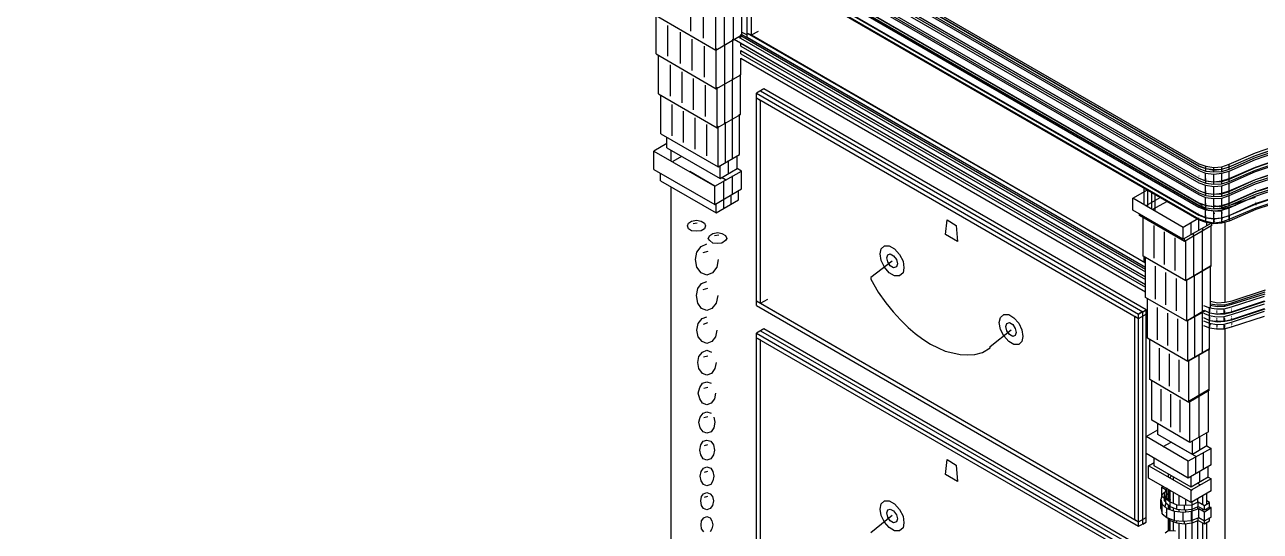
# Model space of a CAD drawing. Header units: inches. Extents: x 0.3 to 16.2, y 0.3 to 11.4.
# Drawn here: x 2.37 to 3.397, y 1.611 to 2.031 of the extents above; entities that cross this region are included whole.
import ezdxf

# ---------------------------------------------------------------- set-up
doc = ezdxf.new("R2010")
doc.units = ezdxf.units.IN
doc.header["$LTSCALE"] = 0.009843
doc.header["$MEASUREMENT"] = 0
doc.layers.add('GEOMETRY', color=7, linetype='Continuous')

msp = doc.modelspace()

# ---------------------------------------------------------------- linework, layer by layer
at = {"layer": 'GEOMETRY'}
for p, q in [((1.1866, 3.1567), (3.3457, 1.9102)), ((1.1866, 3.1567), (3.3457, 1.9102)), ((1.1898, 3.1606), (3.3457, 1.9157)), ((1.1898, 3.1606), (3.3457, 1.9157)), ((1.1898, 3.1587), (3.3457, 1.9142)), ((1.1898, 3.1587), (3.3457, 1.9138)), ((1.1898, 3.1587), (3.3457, 1.9138)), ((1.1898, 3.1567), (3.3457, 1.9118)), ((1.1866, 3.1504), (3.3457, 1.9039)), ((1.1866, 3.1465), (3.3457, 1.9)), ((1.1866, 3.1465), (3.3457, 1.9)), ((1.1898, 3.1484), (3.3457, 1.9039)), ((1.1898, 3.1484), (3.3457, 1.9039)), ((1.1898, 3.1484), (3.3457, 1.9039)), ((1.1898, 3.1465), (3.3457, 1.902)), ((1.1866, 3.1402), (3.3457, 1.8937)), ((1.1866, 3.1362), (3.3457, 1.8902)), ((1.1866, 3.1362), (3.3457, 1.8902)), ((1.1898, 3.1386), (3.3457, 1.8937)), ((1.1898, 3.1386), (3.3457, 1.8937)), ((1.1898, 3.1386), (3.3457, 1.8937)), ((1.1898, 3.1366), (3.3457, 1.8917)), ((1.1866, 3.1299), (3.3457, 1.8835)), ((1.1866, 3.1264), (3.3457, 1.8799)), ((1.1866, 3.1264), (3.3457, 1.8799)), ((1.1898, 3.1283), (3.3457, 1.8835)), ((1.1898, 3.1283), (3.3457, 1.8835)), ((1.1898, 3.1283), (3.3457, 1.8835)), ((1.1898, 3.1264), (3.3457, 1.8815)), ((1.1866, 3.1201), (3.3457, 1.8736)), ((1.1898, 3.1181), (3.3457, 1.8732)), ((1.1921, 3.1138), (3.3457, 1.8701)), ((1.1972, 3.1098), (3.3461, 1.8693)), ((1.224, 3.1059), (3.348, 1.8799)), ((1.224, 3.1059), (3.348, 1.8799)), ((1.2362, 3.1016), (3.3488, 1.8815)), ((1.2362, 3.1016), (3.3488, 1.8815)), ((2.9705, 2.0244), (2.9705, 2.0866)), ((2.974, 2.0228), (2.974, 2.085)), ((2.974, 2.0264), (2.974, 2.0843)), ((2.9661, 2.0228), (2.9661, 2.0567)), ((2.9236, 2.026), (2.9236, 2.052)), ((2.9343, 2.0201), (2.9343, 2.0461)), ((2.9445, 2.0102), (2.9445, 2.0441)), ((2.9516, 2.0146), (2.9516, 2.048)), ((2.9591, 2.0189), (2.9591, 2.0524)), ((2.8929, 2.0402), (2.9445, 2.0102)), ((2.8949, 2.0071), (2.8949, 2.039)), ((2.9047, 2.0051), (2.9047, 2.0307)), ((2.915, 1.9992), (2.915, 2.0252)), ((2.9445, 2.0102), (2.9661, 2.0228)), ((2.9654, 2.0201), (2.9654, 2.0232)), ((2.9654, 2.0224), (3.3016, 1.8283)), ((2.9661, 2.0252), (2.9705, 2.0228)), ((2.9661, 2.0232), (3.3016, 1.8299)), ((2.9661, 2.0232), (3.3016, 1.8299)), ((2.9705, 2.0244), (3.3016, 1.8335)), ((2.9705, 2.0244), (3.3016, 1.8335)), ((2.9705, 2.0244), (2.974, 2.0228)), ((2.9705, 2.0209), (2.9705, 2.0244)), ((2.974, 2.0228), (2.9799, 2.026)), ((2.974, 2.0228), (3.3016, 1.8335)), ((2.9248, 1.9933), (2.9248, 2.0193)), ((2.935, 1.9878), (2.935, 2.0134)), ((2.952, 1.9819), (2.952, 2.0154)), ((2.9587, 1.9858), (2.9587, 2.0193)), ((2.9598, 2.0193), (3.3016, 1.822)), ((2.963, 2.0213), (3.3016, 1.826)), ((2.963, 2.0213), (3.3016, 1.826)), ((2.9654, 2.0161), (3.3016, 1.822)), ((2.9654, 2.0134), (2.9654, 2.0161)), ((2.9654, 2.0134), (3.3016, 1.8197)), ((2.9654, 2.0134), (3.3016, 1.8197)), ((2.9705, 2.0209), (3.3016, 1.8299)), ((2.8949, 2.0071), (2.9449, 1.978)), ((2.8969, 1.974), (2.8969, 2.0059)), ((2.9445, 2.0118), (2.9449, 2.0114)), ((2.9445, 2.0118), (2.9449, 2.0114)), ((2.9449, 1.978), (2.9449, 2.0114)), ((2.9654, 2.0098), (3.3016, 1.8157)), ((2.9654, 2.0098), (3.3016, 1.8157)), ((2.9654, 2.0071), (2.9654, 2.0098)), ((2.9654, 2.0071), (3.3016, 1.8134)), ((2.9654, 2.0071), (3.3016, 1.8134)), ((2.9654, 2.0035), (3.3016, 1.8094)), ((2.9654, 1.9898), (2.9654, 2.0035)), ((2.9067, 1.972), (2.9067, 1.998)), ((2.9165, 1.9665), (2.9165, 1.9921)), ((2.926, 1.9606), (2.926, 1.9866)), ((2.9449, 1.978), (2.9654, 1.9898)), ((2.952, 1.9492), (2.952, 1.9827)), ((2.9583, 1.9531), (2.9583, 1.9866)), ((2.965, 1.9567), (2.965, 1.9902)), ((2.8969, 1.974), (2.9457, 1.9457)), ((2.8988, 1.9406), (2.8988, 1.9728)), ((2.9358, 1.9551), (2.9358, 1.9811)), ((2.9449, 1.9795), (2.9457, 1.9791)), ((2.9449, 1.9795), (2.9457, 1.9791)), ((2.9457, 1.9457), (2.9457, 1.9791)), ((2.9843, 1.978), (2.9783, 1.9744)), ((2.9783, 1.9744), (3.2957, 1.7909)), ((2.9783, 1.9744), (3.2957, 1.7909)), ((2.9783, 1.9705), (2.9783, 1.9744)), ((2.9843, 1.978), (2.9815, 1.9764)), ((2.9815, 1.9764), (3.2992, 1.7929)), ((2.9815, 1.9764), (3.2992, 1.7929)), ((3.302, 1.7945), (2.9843, 1.978)), ((3.302, 1.7945), (2.9843, 1.978)), ((2.9083, 1.939), (2.9083, 1.965)), ((2.9783, 1.9705), (3.2957, 1.7874)), ((2.9783, 1.9705), (2.9815, 1.9685)), ((2.9783, 1.9705), (2.9815, 1.9685)), ((2.9783, 1.802), (2.9783, 1.9705)), ((2.9815, 1.8), (2.9815, 1.9685)), ((2.9815, 1.8039), (2.9815, 1.9685)), ((2.9177, 1.9335), (2.9177, 1.9594)), ((2.9272, 1.928), (2.9272, 1.9539)), ((2.9457, 1.9457), (2.965, 1.9567)), ((2.9583, 1.9201), (2.9583, 1.9535)), ((2.9642, 1.9236), (2.9642, 1.9571)), ((2.8988, 1.9406), (2.9465, 1.9134)), ((2.937, 1.9224), (2.937, 1.9484)), ((2.9457, 1.9472), (2.9465, 1.9469)), ((2.9457, 1.9472), (2.9465, 1.9469)), ((2.9465, 1.9134), (2.9465, 1.9469)), ((2.9524, 1.9165), (2.9524, 1.9504)), ((2.9039, 1.9327), (2.8929, 1.9264)), ((2.9039, 1.9291), (2.9039, 1.9378)), ((3.3929, 1.9248), (3.4169, 1.9331)), ((3.3929, 1.9248), (3.4169, 1.9331)), ((3.3929, 1.9228), (3.4169, 1.9311)), ((3.3929, 1.9228), (3.4169, 1.9307)), ((3.3929, 1.9228), (3.4169, 1.9307)), ((2.8929, 1.9264), (2.9437, 1.8972)), ((2.8929, 1.9264), (2.9437, 1.8972)), ((2.8929, 1.911), (2.8929, 1.9264)), ((2.9039, 1.9291), (2.948, 1.9035)), ((2.9075, 1.9181), (2.9075, 1.9272)), ((2.9161, 1.922), (2.9087, 1.9177)), ((2.9465, 1.9134), (2.9642, 1.9236)), ((2.9622, 1.9118), (2.9622, 1.9224)), ((3.3709, 1.9154), (3.3929, 1.9248)), ((3.3709, 1.9154), (3.3929, 1.9248)), ((3.3709, 1.9134), (3.3929, 1.9228)), ((3.3709, 1.9134), (3.3929, 1.9228)), ((3.3709, 1.9134), (3.3929, 1.9228)), ((3.3709, 1.9114), (3.3929, 1.9209)), ((3.3929, 1.9209), (3.4169, 1.9291)), ((3.3929, 1.9193), (3.4169, 1.9276)), ((3.3929, 1.9193), (3.4169, 1.9276)), ((3.3929, 1.913), (3.4169, 1.9213)), ((3.3929, 1.9126), (3.4169, 1.9209)), ((3.3929, 1.9126), (3.4169, 1.9209)), ((3.3929, 1.9126), (3.4169, 1.9209)), ((2.8929, 1.911), (2.9437, 1.8819)), ((2.9437, 1.8972), (2.9228, 1.9094)), ((2.9437, 1.8972), (2.9657, 1.9098)), ((2.9437, 1.8972), (2.9657, 1.9098)), ((2.948, 1.9035), (2.948, 1.9142)), ((2.948, 1.9035), (2.9622, 1.9118)), ((2.9551, 1.9079), (2.9551, 1.9185)), ((2.9657, 1.9098), (2.9622, 1.9118)), ((2.9657, 1.8949), (2.9657, 1.9098)), ((3.3457, 1.9157), (3.3516, 1.9138)), ((3.3457, 1.9157), (3.3516, 1.9138)), ((3.3457, 1.9142), (3.3516, 1.9118)), ((3.3457, 1.9138), (3.3516, 1.9118)), ((3.3457, 1.9138), (3.3516, 1.9118)), ((3.3457, 1.9118), (3.3516, 1.9098)), ((3.3457, 1.9102), (3.3512, 1.9079)), ((3.3457, 1.9102), (3.3512, 1.9079)), ((3.3516, 1.9118), (3.3516, 1.9138)), ((3.3516, 1.9138), (3.3583, 1.9126)), ((3.3516, 1.9138), (3.3583, 1.9126)), ((3.3516, 1.9118), (3.3583, 1.911)), ((3.3516, 1.9098), (3.3516, 1.9118)), ((3.3516, 1.9118), (3.3583, 1.9106)), ((3.3516, 1.9118), (3.3583, 1.9106)), ((3.3516, 1.9098), (3.3583, 1.9091)), ((3.3583, 1.9126), (3.365, 1.9134)), ((3.3583, 1.9126), (3.365, 1.9134)), ((3.3583, 1.911), (3.3583, 1.9126)), ((3.3583, 1.911), (3.365, 1.9114)), ((3.3583, 1.9106), (3.365, 1.9114)), ((3.3583, 1.9106), (3.365, 1.9114)), ((3.3583, 1.9091), (3.3583, 1.9106)), ((3.3583, 1.9091), (3.365, 1.9094)), ((3.365, 1.9134), (3.3709, 1.9154)), ((3.365, 1.9134), (3.3709, 1.9154)), ((3.365, 1.9114), (3.365, 1.9134)), ((3.365, 1.9114), (3.3709, 1.9134)), ((3.365, 1.9114), (3.3709, 1.9134)), ((3.365, 1.9114), (3.3709, 1.9134)), ((3.365, 1.9094), (3.365, 1.9114)), ((3.365, 1.9094), (3.3709, 1.9114)), ((3.365, 1.9079), (3.3709, 1.9098)), ((3.365, 1.9079), (3.3709, 1.9098)), ((3.3709, 1.9098), (3.3929, 1.9193)), ((3.3709, 1.9098), (3.3929, 1.9193)), ((3.3709, 1.9134), (3.3709, 1.9154)), ((3.3709, 1.9114), (3.3709, 1.9134)), ((3.3709, 1.9035), (3.3929, 1.913)), ((3.3709, 1.9031), (3.3929, 1.9126)), ((3.3709, 1.9031), (3.3929, 1.9126)), ((3.3709, 1.9031), (3.3929, 1.9126)), ((3.3709, 1.9012), (3.3929, 1.9106)), ((3.3709, 1.9035), (3.3709, 1.9098)), ((3.3709, 1.8996), (3.3929, 1.9094)), ((3.3709, 1.8996), (3.3929, 1.9094)), ((3.3929, 1.9106), (3.4169, 1.9189)), ((3.3929, 1.9094), (3.4169, 1.9173)), ((3.3929, 1.9094), (3.4169, 1.9173)), ((3.3929, 1.9146), (3.3929, 1.9146)), ((3.3929, 1.9146), (3.3929, 1.9146)), ((3.3929, 1.9028), (3.4169, 1.911)), ((3.3929, 1.9028), (3.4169, 1.9106)), ((3.3929, 1.9028), (3.4169, 1.9106)), ((3.3929, 1.9028), (3.4169, 1.9106)), ((2.8984, 1.9016), (2.8984, 1.9079)), ((2.8984, 1.9016), (2.9449, 1.8752)), ((2.9524, 1.9024), (2.9492, 1.9043)), ((2.9512, 1.8862), (2.9512, 1.9016)), ((2.9583, 1.8906), (2.9583, 1.9059)), ((3.3457, 1.9059), (3.3457, 1.9055)), ((3.3457, 1.9059), (3.3457, 1.9055)), ((3.3457, 1.9039), (3.3512, 1.9016)), ((3.3457, 1.9039), (3.3516, 1.9016)), ((3.3457, 1.9039), (3.3516, 1.9016)), ((3.3457, 1.9039), (3.3516, 1.9016)), ((3.3457, 1.902), (3.3516, 1.8996)), ((3.3457, 1.9), (3.3512, 1.898)), ((3.3457, 1.9), (3.3512, 1.898)), ((3.3512, 1.9016), (3.3512, 1.9079)), ((3.3512, 1.9079), (3.3583, 1.9071)), ((3.3512, 1.9079), (3.3583, 1.9071)), ((3.3512, 1.9035), (3.3516, 1.9035)), ((3.3512, 1.9035), (3.3516, 1.9035)), ((3.3512, 1.9016), (3.3583, 1.9008)), ((3.3516, 1.9016), (3.3516, 1.9035)), ((3.3516, 1.9016), (3.3583, 1.9008)), ((3.3516, 1.8996), (3.3516, 1.9016)), ((3.3516, 1.9016), (3.3583, 1.9008)), ((3.3516, 1.9016), (3.3583, 1.9008)), ((3.3516, 1.8996), (3.3583, 1.8988)), ((3.3583, 1.9071), (3.365, 1.9079)), ((3.3583, 1.9071), (3.365, 1.9079)), ((3.3583, 1.9008), (3.3583, 1.9071)), ((3.3583, 1.9008), (3.3583, 1.9024)), ((3.3583, 1.9008), (3.365, 1.9016)), ((3.3583, 1.9008), (3.365, 1.9012)), ((3.3583, 1.9008), (3.365, 1.9012)), ((3.3583, 1.9008), (3.365, 1.9012)), ((3.3583, 1.8988), (3.3583, 1.9008)), ((3.3583, 1.8988), (3.365, 1.8992)), ((3.365, 1.9016), (3.365, 1.9079)), ((3.365, 1.9016), (3.3709, 1.9035)), ((3.365, 1.9012), (3.365, 1.9031)), ((3.365, 1.9012), (3.3709, 1.9031)), ((3.365, 1.9012), (3.3709, 1.9031)), ((3.365, 1.9012), (3.3709, 1.9031)), ((3.365, 1.8992), (3.365, 1.9012)), ((3.365, 1.8992), (3.3709, 1.9012)), ((3.365, 1.8976), (3.3709, 1.8996)), ((3.365, 1.8976), (3.3709, 1.8996)), ((3.3709, 1.9031), (3.3709, 1.9051)), ((3.3709, 1.9012), (3.3709, 1.9031)), ((3.3709, 1.8933), (3.3929, 1.9028)), ((3.3709, 1.8929), (3.3929, 1.9028)), ((3.3709, 1.8929), (3.3929, 1.9028)), ((3.3709, 1.8929), (3.3929, 1.9028)), ((3.3709, 1.8909), (3.3929, 1.9008)), ((3.3709, 1.8933), (3.3709, 1.8996)), ((3.3709, 1.8894), (3.3929, 1.8992)), ((3.3709, 1.8894), (3.3929, 1.8992)), ((3.3929, 1.9008), (3.4169, 1.9087)), ((3.3929, 1.8992), (3.4169, 1.9071)), ((3.3929, 1.8992), (3.4169, 1.9071)), ((3.3929, 1.9043), (3.3929, 1.9043)), ((3.3929, 1.9043), (3.3929, 1.9043)), ((3.3929, 1.8929), (3.4169, 1.9008)), ((3.3929, 1.8925), (3.4169, 1.9004)), ((3.3929, 1.8925), (3.4169, 1.9004)), ((3.3929, 1.8925), (3.4169, 1.9004)), ((2.9075, 1.3543), (2.9075, 1.8965)), ((2.9437, 1.8819), (2.9437, 1.8972)), ((2.9437, 1.8819), (2.9657, 1.8949)), ((2.9571, 1.8823), (2.9571, 1.8898)), ((2.9634, 1.8858), (2.9634, 1.8933)), ((3.2909, 1.8874), (3.3031, 1.8941)), ((3.3004, 1.8819), (3.3004, 1.8965)), ((3.3035, 1.8799), (3.3035, 1.8945)), ((3.3067, 1.878), (3.3067, 1.8921)), ((3.3094, 1.8764), (3.3094, 1.8906)), ((3.3094, 1.8764), (3.3094, 1.8906)), ((3.3457, 1.8957), (3.3457, 1.8957)), ((3.3457, 1.8957), (3.3457, 1.8957)), ((3.3457, 1.8937), (3.3512, 1.8913)), ((3.3457, 1.8937), (3.3516, 1.8913)), ((3.3457, 1.8937), (3.3516, 1.8913)), ((3.3457, 1.8937), (3.3516, 1.8913)), ((3.3457, 1.8917), (3.3516, 1.8894)), ((3.3457, 1.8902), (3.3512, 1.8878)), ((3.3457, 1.8902), (3.3512, 1.8878)), ((3.3512, 1.8913), (3.3512, 1.898)), ((3.3512, 1.898), (3.3583, 1.8969)), ((3.3512, 1.898), (3.3583, 1.8969)), ((3.3512, 1.8933), (3.3516, 1.8933)), ((3.3512, 1.8933), (3.3516, 1.8933)), ((3.3512, 1.8913), (3.3583, 1.8906)), ((3.3516, 1.8913), (3.3516, 1.8933)), ((3.3516, 1.8913), (3.3583, 1.8906)), ((3.3516, 1.8894), (3.3516, 1.8913)), ((3.3516, 1.8913), (3.3583, 1.8906)), ((3.3516, 1.8913), (3.3583, 1.8906)), ((3.3516, 1.8894), (3.3583, 1.8886)), ((3.3583, 1.8969), (3.365, 1.8976)), ((3.3583, 1.8969), (3.365, 1.8976)), ((3.3583, 1.8906), (3.3583, 1.8969)), ((3.3583, 1.8906), (3.3583, 1.8925)), ((3.3583, 1.8906), (3.365, 1.8913)), ((3.3583, 1.8906), (3.365, 1.8909)), ((3.3583, 1.8906), (3.365, 1.8909)), ((3.3583, 1.8906), (3.365, 1.8909)), ((3.3583, 1.8886), (3.3583, 1.8906)), ((3.3583, 1.8886), (3.365, 1.889)), ((3.365, 1.8913), (3.365, 1.8976)), ((3.365, 1.8913), (3.3709, 1.8933)), ((3.365, 1.8909), (3.365, 1.8929)), ((3.365, 1.8909), (3.3709, 1.8929)), ((3.365, 1.8909), (3.3709, 1.8929)), ((3.365, 1.8909), (3.3709, 1.8929)), ((3.365, 1.889), (3.365, 1.8909)), ((3.365, 1.889), (3.3709, 1.8909)), ((3.365, 1.8874), (3.3709, 1.8894)), ((3.365, 1.8874), (3.3709, 1.8894)), ((3.3709, 1.8929), (3.3709, 1.8949)), ((3.3709, 1.8831), (3.3929, 1.8929)), ((3.3709, 1.8909), (3.3709, 1.8929)), ((3.3709, 1.8827), (3.3929, 1.8925)), ((3.3709, 1.8827), (3.3929, 1.8925)), ((3.3709, 1.8827), (3.3929, 1.8925)), ((3.3709, 1.8811), (3.3929, 1.8906)), ((3.3709, 1.8831), (3.3709, 1.8894)), ((3.3709, 1.8791), (3.3929, 1.889)), ((3.3709, 1.8791), (3.3929, 1.889)), ((3.3929, 1.8906), (3.4169, 1.8984)), ((3.3929, 1.889), (3.4169, 1.8972)), ((3.3929, 1.889), (3.4169, 1.8972)), ((3.3929, 1.8941), (3.3929, 1.8945)), ((3.3929, 1.8941), (3.3929, 1.8945)), ((3.3929, 1.8827), (3.4169, 1.8906)), ((3.3929, 1.8823), (3.4169, 1.8902)), ((2.9449, 1.8752), (2.9634, 1.8858)), ((2.9449, 1.8752), (2.9449, 1.8827)), ((2.9512, 1.8787), (2.9512, 1.8862)), ((3.3327, 1.863), (3.2909, 1.8874)), ((3.3327, 1.863), (3.2909, 1.8874)), ((3.2909, 1.8772), (3.2909, 1.8874)), ((3.302, 1.8811), (3.3138, 1.8878)), ((3.3075, 1.878), (3.3193, 1.8846)), ((3.3457, 1.8854), (3.3457, 1.8854)), ((3.3457, 1.8854), (3.3457, 1.8854)), ((3.3457, 1.8835), (3.3512, 1.8815)), ((3.3457, 1.8835), (3.3516, 1.8811)), ((3.3457, 1.8835), (3.3516, 1.8811)), ((3.3457, 1.8835), (3.3516, 1.8811)), ((3.3457, 1.8815), (3.3516, 1.8791)), ((3.3457, 1.8799), (3.3512, 1.8776)), ((3.3457, 1.8799), (3.3512, 1.8776)), ((3.348, 1.8799), (3.3531, 1.8776)), ((3.348, 1.8799), (3.3531, 1.8776)), ((3.3512, 1.8815), (3.3512, 1.8878)), ((3.3512, 1.8878), (3.3583, 1.887)), ((3.3512, 1.8878), (3.3583, 1.887)), ((3.3512, 1.8831), (3.3516, 1.8831)), ((3.3512, 1.8831), (3.3516, 1.8831)), ((3.3512, 1.8815), (3.3583, 1.8803)), ((3.3516, 1.8811), (3.3516, 1.8831)), ((3.3516, 1.8811), (3.3583, 1.8803)), ((3.3516, 1.8791), (3.3516, 1.8811)), ((3.3516, 1.8811), (3.3583, 1.8803)), ((3.3516, 1.8811), (3.3583, 1.8803)), ((3.3516, 1.8791), (3.3583, 1.8783)), ((3.3583, 1.887), (3.365, 1.8874)), ((3.3583, 1.887), (3.365, 1.8874)), ((3.3583, 1.8803), (3.3583, 1.887)), ((3.3583, 1.8803), (3.3583, 1.8823)), ((3.3583, 1.8803), (3.365, 1.8811)), ((3.3583, 1.8811), (3.3614, 1.8803)), ((3.3583, 1.8811), (3.3614, 1.8803)), ((3.3583, 1.8803), (3.365, 1.8807)), ((3.3583, 1.8803), (3.365, 1.8807)), ((3.3583, 1.8803), (3.365, 1.8807)), ((3.3583, 1.8783), (3.3583, 1.8803)), ((3.3583, 1.8783), (3.365, 1.8791)), ((3.3583, 1.8787), (3.3602, 1.8787)), ((3.3583, 1.8787), (3.3602, 1.8787)), ((3.3583, 1.8787), (3.3591, 1.8783)), ((3.3602, 1.8787), (3.3669, 1.8787)), ((3.3602, 1.8787), (3.3669, 1.8787)), ((3.3614, 1.8803), (3.365, 1.8807)), ((3.3614, 1.8803), (3.365, 1.8807)), ((3.365, 1.8811), (3.365, 1.8874)), ((3.365, 1.8811), (3.3709, 1.8831)), ((3.365, 1.8807), (3.365, 1.8827)), ((3.365, 1.8807), (3.3709, 1.8827)), ((3.365, 1.8807), (3.3709, 1.8827)), ((3.365, 1.8807), (3.3709, 1.8827)), ((3.365, 1.8791), (3.3709, 1.8811)), ((3.365, 1.8791), (3.365, 1.8807)), ((3.365, 1.8772), (3.3709, 1.8791)), ((3.365, 1.8772), (3.3709, 1.8791)), ((3.3669, 1.8787), (3.3724, 1.8803)), ((3.3669, 1.8787), (3.3724, 1.8803)), ((3.3669, 1.878), (3.3669, 1.8787)), ((3.3677, 1.8791), (3.3677, 1.8807)), ((3.3709, 1.8827), (3.3709, 1.8846)), ((3.3709, 1.8728), (3.3929, 1.8827)), ((3.3709, 1.8811), (3.3709, 1.8827)), ((3.3709, 1.8728), (3.3929, 1.8823)), ((3.3709, 1.8815), (3.3736, 1.8819)), ((3.3709, 1.8815), (3.3736, 1.8819)), ((3.3709, 1.8697), (3.3933, 1.8791)), ((3.3709, 1.8728), (3.3709, 1.8791)), ((3.3724, 1.8803), (3.3764, 1.8815)), ((3.3724, 1.8803), (3.3764, 1.8815)), ((3.3736, 1.8819), (3.3929, 1.8882)), ((3.3736, 1.8819), (3.3929, 1.8882)), ((3.3929, 1.8843), (3.3929, 1.8843)), ((3.3929, 1.8843), (3.3929, 1.8843)), ((3.3929, 1.8835), (3.3933, 1.8835)), ((3.3929, 1.8835), (3.3933, 1.8835)), ((3.3933, 1.8791), (3.4169, 1.887)), ((3.3933, 1.878), (3.4173, 1.8858)), ((3.3933, 1.8815), (3.3933, 1.8819)), ((3.3933, 1.8815), (3.3933, 1.8819)), ((2.9244, 1.8681), (2.9283, 1.8689)), ((2.9283, 1.8689), (2.9323, 1.8681)), ((3.1354, 1.8571), (3.1366, 1.8693)), ((3.1366, 1.8693), (3.1441, 1.8646)), ((3.3327, 1.8531), (3.2909, 1.8772)), ((3.2965, 1.8728), (3.2965, 1.874)), ((3.3339, 1.8512), (3.2965, 1.8728)), ((3.2996, 1.839), (3.2996, 1.8709)), ((3.3449, 1.8701), (3.3327, 1.863)), ((3.3449, 1.8701), (3.3327, 1.863)), ((3.3457, 1.8752), (3.3457, 1.8752)), ((3.3457, 1.8752), (3.3457, 1.8752)), ((3.3457, 1.8748), (3.3457, 1.8748)), ((3.3457, 1.8748), (3.3457, 1.8748)), ((3.3457, 1.8736), (3.3512, 1.8713)), ((3.3457, 1.8732), (3.3516, 1.8709)), ((3.3457, 1.8732), (3.3461, 1.8732)), ((3.3457, 1.8732), (3.3461, 1.8732)), ((3.3457, 1.8606), (3.3457, 1.8709)), ((3.3457, 1.8701), (3.3516, 1.8681)), ((3.3461, 1.8693), (3.3516, 1.8673)), ((3.3512, 1.8713), (3.3512, 1.8776)), ((3.3512, 1.8776), (3.3583, 1.8768)), ((3.3512, 1.8776), (3.3583, 1.8768)), ((3.3512, 1.8728), (3.3516, 1.8728)), ((3.3512, 1.8728), (3.3516, 1.8728)), ((3.3512, 1.8713), (3.3583, 1.8705)), ((3.3516, 1.8709), (3.3516, 1.8728)), ((3.3516, 1.8724), (3.3516, 1.8724)), ((3.3516, 1.8681), (3.3516, 1.8724)), ((3.3516, 1.8724), (3.3516, 1.8724)), ((3.3516, 1.8709), (3.3583, 1.8701)), ((3.3516, 1.8709), (3.3516, 1.8709)), ((3.3516, 1.8673), (3.3516, 1.8709)), ((3.3516, 1.8709), (3.3516, 1.8709)), ((3.3531, 1.8772), (3.3531, 1.8776)), ((3.3531, 1.8776), (3.3594, 1.8768)), ((3.3531, 1.8776), (3.3594, 1.8768)), ((3.3583, 1.8768), (3.365, 1.8772)), ((3.3583, 1.8768), (3.365, 1.8772)), ((3.3583, 1.8705), (3.3583, 1.8768)), ((3.3583, 1.8748), (3.3591, 1.8748)), ((3.3583, 1.8748), (3.3591, 1.8748)), ((3.3583, 1.8701), (3.3583, 1.872)), ((3.3583, 1.8669), (3.3583, 1.8717)), ((3.3583, 1.8705), (3.365, 1.8709)), ((3.3583, 1.8701), (3.365, 1.8709)), ((3.3583, 1.8701), (3.3583, 1.8701)), ((3.3583, 1.8661), (3.3583, 1.8701)), ((3.3583, 1.8701), (3.3583, 1.8701)), ((3.3583, 1.8697), (3.3591, 1.8697)), ((3.3594, 1.8768), (3.365, 1.8768)), ((3.3594, 1.8768), (3.365, 1.8768)), ((3.365, 1.8709), (3.365, 1.8772)), ((3.365, 1.8752), (3.3654, 1.8752)), ((3.365, 1.8752), (3.3654, 1.8752)), ((3.365, 1.8709), (3.3709, 1.8728)), ((3.365, 1.8709), (3.3709, 1.8728)), ((3.365, 1.8709), (3.365, 1.8724)), ((3.365, 1.8677), (3.365, 1.872)), ((3.365, 1.8705), (3.365, 1.8705)), ((3.365, 1.8669), (3.365, 1.8705)), ((3.365, 1.8705), (3.365, 1.8705)), ((3.365, 1.8701), (3.3654, 1.8701)), ((3.365, 1.8677), (3.3709, 1.8697)), ((3.365, 1.8669), (3.3713, 1.8685)), ((3.3709, 1.8768), (3.3713, 1.8768)), ((3.3709, 1.8768), (3.3713, 1.8768)), ((3.3709, 1.8728), (3.3709, 1.8744)), ((3.3709, 1.8697), (3.3709, 1.874)), ((3.3713, 1.8685), (3.3933, 1.878)), ((3.3713, 1.8685), (3.3713, 1.8724)), ((3.3713, 1.8717), (3.3713, 1.8717)), ((2.9209, 1.8642), (2.9217, 1.8665)), ((2.9217, 1.8618), (2.9209, 1.8642)), ((2.9217, 1.8665), (2.9244, 1.8681)), ((2.9244, 1.8602), (2.9217, 1.8618)), ((2.9283, 1.8598), (2.9244, 1.8602)), ((2.9256, 1.8661), (2.9291, 1.8669)), ((2.9323, 1.8602), (2.9283, 1.8598)), ((2.9323, 1.8681), (2.935, 1.8665)), ((2.935, 1.8618), (2.9323, 1.8602)), ((2.935, 1.8665), (2.9358, 1.8642)), ((2.9358, 1.8642), (2.935, 1.8618)), ((2.9421, 1.8579), (2.9461, 1.8587)), ((2.9461, 1.8587), (2.9496, 1.8579)), ((3.1441, 1.8646), (3.1453, 1.8512)), ((3.3087, 1.8374), (3.3087, 1.8646)), ((3.3173, 1.8323), (3.3173, 1.8594)), ((3.3563, 1.8665), (3.3327, 1.8531)), ((3.3327, 1.8531), (3.3327, 1.863)), ((3.3567, 1.8646), (3.3339, 1.8512)), ((3.3394, 1.8567), (3.3394, 1.8669)), ((3.3413, 1.8555), (3.3413, 1.8583)), ((3.3488, 1.8264), (3.3488, 1.8598)), ((3.3492, 1.8598), (3.3492, 1.8626)), ((3.3516, 1.8681), (3.3583, 1.8669)), ((3.3516, 1.8673), (3.3583, 1.8661)), ((3.3524, 1.8646), (3.3524, 1.8669)), ((3.3559, 1.8307), (3.3559, 1.8638)), ((3.3567, 1.8646), (3.3567, 1.8665)), ((3.3591, 1.8681), (3.3583, 1.8677)), ((3.3583, 1.8669), (3.365, 1.8677)), ((3.3583, 1.8661), (3.365, 1.8669)), ((3.3677, 1.8008), (3.3677, 1.8677)), ((2.9323, 1.8472), (2.937, 1.8492)), ((2.9382, 1.8539), (2.9394, 1.8563)), ((2.9394, 1.852), (2.9382, 1.8539)), ((2.9394, 1.8563), (2.9421, 1.8579)), ((2.9421, 1.85), (2.9394, 1.852)), ((2.9461, 1.8496), (2.9421, 1.85)), ((2.9433, 1.8563), (2.9469, 1.8567)), ((2.9496, 1.85), (2.9461, 1.8496)), ((2.9496, 1.8579), (2.9524, 1.8563)), ((2.9524, 1.852), (2.9496, 1.85)), ((2.9524, 1.8563), (2.9535, 1.8539)), ((2.9535, 1.8539), (2.9524, 1.852)), ((3.1453, 1.8512), (3.1354, 1.8571)), ((3.326, 1.8272), (3.326, 1.8543)), ((3.3339, 1.8512), (3.3339, 1.8535)), ((3.335, 1.8185), (3.335, 1.8516)), ((3.3417, 1.8224), (3.3417, 1.8559)), ((2.9276, 1.8362), (2.9287, 1.8425)), ((2.9287, 1.8425), (2.9323, 1.8472)), ((2.9339, 1.8421), (2.9382, 1.8433)), ((3.0811, 1.8409), (3.0819, 1.8453)), ((3.0819, 1.8354), (3.0811, 1.8409)), ((3.0819, 1.8453), (3.0846, 1.8476)), ((3.0846, 1.8476), (3.0886, 1.8476)), ((3.0866, 1.8378), (3.0874, 1.8402)), ((3.0874, 1.8343), (3.0866, 1.8378)), ((3.0874, 1.8402), (3.0894, 1.8409)), ((3.0886, 1.8476), (3.0929, 1.8453)), ((3.0894, 1.8409), (3.0921, 1.8394)), ((3.0921, 1.8394), (3.0945, 1.8362)), ((3.0929, 1.8453), (3.0972, 1.8406)), ((3.0972, 1.8406), (3.1, 1.835)), ((3.335, 1.8185), (3.2996, 1.839)), ((3.3004, 1.8343), (3.3004, 1.8386)), ((3.3016, 1.8047), (3.3016, 1.8378)), ((2.9287, 1.8299), (2.9276, 1.8362)), ((2.9323, 1.8252), (2.9287, 1.8299)), ((2.9453, 1.8299), (2.9417, 1.8252)), ((2.9465, 1.8362), (2.9453, 1.8299)), ((3.0909, 1.835), (3.0732, 1.8213)), ((3.0846, 1.8299), (3.0819, 1.8354)), ((3.0886, 1.8252), (3.0846, 1.8299)), ((3.0894, 1.8311), (3.0874, 1.8343)), ((3.0921, 1.8295), (3.0894, 1.8311)), ((3.0945, 1.8303), (3.0921, 1.8295)), ((3.0945, 1.8362), (3.0953, 1.8327)), ((3.0953, 1.8327), (3.0945, 1.8303)), ((3.1, 1.835), (3.1008, 1.8295)), ((3.1008, 1.8295), (3.1, 1.8252)), ((3.3004, 1.8343), (3.3016, 1.8335)), ((3.3098, 1.8035), (3.3098, 1.8307)), ((3.3559, 1.8307), (3.335, 1.8185)), ((3.3555, 1.8307), (3.3358, 1.8193)), ((3.3555, 1.8307), (3.3358, 1.8193)), ((3.3555, 1.7961), (3.3555, 1.8307)), ((2.937, 1.8232), (2.9323, 1.8252)), ((2.9327, 1.8165), (2.937, 1.8181)), ((2.9417, 1.8252), (2.937, 1.8232)), ((3.0732, 1.8213), (3.0732, 1.8201)), ((3.0732, 1.8201), (3.0795, 1.8091)), ((3.0929, 1.8228), (3.0886, 1.8252)), ((3.0972, 1.8228), (3.0929, 1.8228)), ((3.1, 1.8252), (3.0972, 1.8228)), ((3.3185, 1.7988), (3.3185, 1.8256)), ((3.3272, 1.7937), (3.3272, 1.8205)), ((3.3358, 1.8193), (3.335, 1.8201)), ((3.3358, 1.8193), (3.335, 1.8201)), ((3.3358, 1.785), (3.3358, 1.8193)), ((3.3421, 1.7886), (3.3421, 1.8232)), ((3.3488, 1.7925), (3.3488, 1.8272)), ((2.9283, 1.8063), (2.9295, 1.8122)), ((2.9295, 1.8122), (2.9327, 1.8165)), ((2.9339, 1.8114), (2.9378, 1.8126)), ((3.0795, 1.8091), (3.0858, 1.8004)), ((3.3732, 1.8004), (3.4008, 1.8094)), ((3.3732, 1.8004), (3.4008, 1.8094)), ((3.3732, 1.7992), (3.4008, 1.8079)), ((3.3736, 1.802), (3.4012, 1.811)), ((2.9295, 1.8), (2.9283, 1.8063)), ((2.9327, 1.7957), (2.9295, 1.8)), ((2.9449, 1.8), (2.9413, 1.7957)), ((2.9461, 1.8063), (2.9449, 1.8)), ((2.9783, 1.802), (3.2957, 1.6185)), ((2.9783, 1.802), (3.2957, 1.6185)), ((2.9783, 1.802), (2.9815, 1.8)), ((2.9783, 1.798), (2.9783, 1.802)), ((2.9783, 1.798), (3.2957, 1.615)), ((2.9815, 1.8), (2.9878, 1.8035)), ((2.9815, 1.8), (3.2957, 1.6185)), ((3.0858, 1.8004), (3.0917, 1.7929)), ((3.3358, 1.785), (3.3016, 1.8047)), ((3.3031, 1.7709), (3.3031, 1.8035)), ((3.3496, 1.798), (3.3547, 1.7961)), ((3.3496, 1.798), (3.3547, 1.7961)), ((3.3551, 1.7996), (3.361, 1.7988)), ((3.3551, 1.7996), (3.361, 1.7988)), ((3.3551, 1.7984), (3.361, 1.7972)), ((3.3555, 1.8016), (3.3614, 1.8004)), ((3.361, 1.7988), (3.3673, 1.7988)), ((3.361, 1.7988), (3.3673, 1.7988)), ((3.361, 1.7972), (3.3673, 1.7976)), ((3.3614, 1.8004), (3.3677, 1.8008)), ((3.3669, 1.7953), (3.3728, 1.7969)), ((3.3669, 1.7953), (3.3728, 1.7969)), ((3.3673, 1.7988), (3.3732, 1.8004)), ((3.3673, 1.7988), (3.3732, 1.8004)), ((3.3673, 1.7976), (3.3732, 1.7992)), ((3.3673, 1.7976), (3.3673, 1.7988)), ((3.3677, 1.8008), (3.3736, 1.802)), ((3.3728, 1.7969), (3.4004, 1.8059)), ((3.3728, 1.7969), (3.4004, 1.8059)), ((3.3728, 1.7929), (3.4004, 1.802)), ((3.3728, 1.7906), (3.4004, 1.7996)), ((3.3728, 1.7906), (3.4004, 1.7996)), ((3.3732, 1.7925), (3.4008, 1.8016)), ((2.9299, 1.7831), (2.9331, 1.7874)), ((2.937, 1.7941), (2.9327, 1.7957)), ((2.9331, 1.7874), (2.937, 1.7886)), ((2.9413, 1.7957), (2.937, 1.7941)), ((3.0917, 1.7929), (3.098, 1.7862)), ((3.1799, 1.7839), (3.1811, 1.7882)), ((3.1811, 1.7882), (3.1839, 1.7906)), ((3.1839, 1.7906), (3.1878, 1.7906)), ((3.1878, 1.7906), (3.1921, 1.7878)), ((3.1921, 1.7878), (3.1961, 1.7835)), ((3.2925, 1.7894), (3.2957, 1.7874)), ((3.2925, 1.7894), (3.2957, 1.7874)), ((3.2925, 1.6205), (3.2925, 1.7894)), ((3.2957, 1.7909), (3.302, 1.7945)), ((3.2957, 1.7909), (3.302, 1.7945)), ((3.2984, 1.7925), (3.2957, 1.7909)), ((3.2957, 1.7874), (3.2957, 1.7909)), ((3.2957, 1.7874), (3.302, 1.7909)), ((3.2957, 1.7874), (3.302, 1.7909)), ((3.2957, 1.7874), (3.302, 1.7909)), ((3.2957, 1.6185), (3.2957, 1.7874)), ((3.2992, 1.7929), (3.302, 1.7945)), ((3.2992, 1.7929), (3.302, 1.7945)), ((3.2992, 1.6165), (3.2992, 1.7929)), ((3.302, 1.6181), (3.302, 1.7945)), ((3.302, 1.7909), (3.302, 1.7945)), ((3.302, 1.622), (3.302, 1.7909)), ((3.3114, 1.7697), (3.3114, 1.7965)), ((3.3201, 1.765), (3.3201, 1.7917)), ((3.3283, 1.7602), (3.3283, 1.787)), ((3.3512, 1.7937), (3.3358, 1.785)), ((3.3366, 1.7858), (3.3358, 1.7866)), ((3.3366, 1.7858), (3.3358, 1.7866)), ((3.3504, 1.7941), (3.3366, 1.7858)), ((3.3504, 1.7941), (3.3366, 1.7858)), ((3.3425, 1.7551), (3.3425, 1.7894)), ((3.3488, 1.7583), (3.3488, 1.7929)), ((3.3496, 1.7917), (3.3547, 1.7898)), ((3.3496, 1.7917), (3.3547, 1.7898)), ((3.3496, 1.7882), (3.3547, 1.7858)), ((3.35, 1.7941), (3.3504, 1.7941)), ((3.3512, 1.7937), (3.3547, 1.7921)), ((3.3547, 1.7965), (3.3543, 1.7961)), ((3.3547, 1.7965), (3.3543, 1.7961)), ((3.3547, 1.7618), (3.3547, 1.7965)), ((3.3547, 1.7961), (3.3606, 1.7953)), ((3.3547, 1.7961), (3.3606, 1.7953)), ((3.3555, 1.7961), (3.3547, 1.7961)), ((3.3547, 1.7949), (3.3551, 1.7945)), ((3.3547, 1.7949), (3.3551, 1.7945)), ((3.3547, 1.7933), (3.3551, 1.7933)), ((3.3547, 1.7933), (3.3551, 1.7933)), ((3.3547, 1.7933), (3.3551, 1.7933)), ((3.3547, 1.7921), (3.3606, 1.7913)), ((3.3547, 1.7921), (3.3551, 1.7921)), ((3.3547, 1.7898), (3.3606, 1.7886)), ((3.3547, 1.7898), (3.3606, 1.7886)), ((3.3547, 1.7882), (3.3551, 1.7882)), ((3.3547, 1.7882), (3.3551, 1.7882)), ((3.3547, 1.787), (3.3551, 1.787)), ((3.3547, 1.787), (3.3551, 1.787)), ((3.3547, 1.787), (3.3551, 1.787)), ((3.3551, 1.7921), (3.361, 1.7909)), ((3.3606, 1.7953), (3.3669, 1.7953)), ((3.3606, 1.7953), (3.3669, 1.7953)), ((3.3606, 1.7937), (3.361, 1.7937)), ((3.3606, 1.7937), (3.361, 1.7937)), ((3.3606, 1.7925), (3.361, 1.7925)), ((3.3606, 1.7925), (3.361, 1.7925)), ((3.3606, 1.7925), (3.361, 1.7925)), ((3.3606, 1.7913), (3.3669, 1.7917)), ((3.3606, 1.7886), (3.3669, 1.789)), ((3.3606, 1.7886), (3.3669, 1.789)), ((3.3606, 1.7874), (3.361, 1.7874)), ((3.3606, 1.7874), (3.361, 1.7874)), ((3.361, 1.7909), (3.3673, 1.7913)), ((3.3669, 1.7917), (3.3669, 1.7953)), ((3.3669, 1.7937), (3.3673, 1.7937)), ((3.3669, 1.7937), (3.3673, 1.7937)), ((3.3669, 1.7917), (3.3728, 1.7929)), ((3.3669, 1.7925), (3.3673, 1.7925)), ((3.3669, 1.7925), (3.3673, 1.7925)), ((3.3669, 1.7925), (3.3673, 1.7925)), ((3.3669, 1.789), (3.3728, 1.7906)), ((3.3669, 1.789), (3.3728, 1.7906)), ((3.3669, 1.785), (3.3669, 1.789)), ((3.3669, 1.7874), (3.3673, 1.7874)), ((3.3669, 1.7874), (3.3673, 1.7874)), ((3.3669, 1.785), (3.3728, 1.7866)), ((3.3673, 1.7925), (3.3673, 1.7937)), ((3.3673, 1.7913), (3.3732, 1.7925)), ((3.3673, 1.7913), (3.3673, 1.7925)), ((3.3673, 1.7862), (3.3673, 1.7874)), ((3.3728, 1.7866), (3.4004, 1.7957)), ((3.3728, 1.7953), (3.3732, 1.7953)), ((3.3728, 1.7953), (3.3732, 1.7953)), ((3.3728, 1.7941), (3.3732, 1.7941)), ((3.3728, 1.7941), (3.3732, 1.7941)), ((3.3728, 1.7941), (3.3732, 1.7941)), ((3.3728, 1.7843), (3.4004, 1.7933)), ((3.3728, 1.7843), (3.4004, 1.7933)), ((3.3728, 1.7803), (3.4004, 1.7894)), ((3.3728, 1.789), (3.3732, 1.789)), ((3.3728, 1.789), (3.3732, 1.789)), ((3.3728, 1.7874), (3.3732, 1.7878)), ((3.3728, 1.7874), (3.3732, 1.7878)), ((3.3728, 1.7874), (3.3732, 1.7878)), ((3.3732, 1.7862), (3.4008, 1.7953)), ((2.9287, 1.7776), (2.9299, 1.7831)), ((2.9299, 1.772), (2.9287, 1.7776)), ((2.9343, 1.7827), (2.9378, 1.7839)), ((2.9453, 1.7776), (2.9441, 1.772)), ((2.9843, 1.7787), (2.9783, 1.7752)), ((2.9843, 1.7787), (2.9815, 1.7772)), ((2.9815, 1.7772), (3.2992, 1.5937)), ((2.9815, 1.7772), (3.2992, 1.5937)), ((3.302, 1.5953), (2.9843, 1.7787)), ((3.302, 1.5953), (2.9843, 1.7787)), ((3.098, 1.7862), (3.1043, 1.7799)), ((3.1043, 1.7799), (3.1102, 1.7748)), ((3.1724, 1.7642), (3.1898, 1.778)), ((3.1811, 1.7783), (3.1799, 1.7839)), ((3.1839, 1.7728), (3.1811, 1.7783)), ((3.1854, 1.7807), (3.1862, 1.7831)), ((3.1862, 1.7772), (3.1854, 1.7807)), ((3.1862, 1.7831), (3.1886, 1.7839)), ((3.1886, 1.774), (3.1862, 1.7772)), ((3.1886, 1.7839), (3.1913, 1.7823)), ((3.1913, 1.7823), (3.1933, 1.7791)), ((3.1933, 1.7791), (3.1941, 1.7756)), ((3.1961, 1.7835), (3.1988, 1.778)), ((3.1988, 1.778), (3.1996, 1.7724)), ((3.3366, 1.7516), (3.3366, 1.7858)), ((3.3496, 1.7854), (3.3547, 1.7835)), ((3.3496, 1.7854), (3.3547, 1.7835)), ((3.3496, 1.7815), (3.3547, 1.7795)), ((3.3547, 1.7858), (3.3606, 1.785)), ((3.3547, 1.7858), (3.3551, 1.7858)), ((3.3547, 1.7835), (3.3606, 1.7823)), ((3.3547, 1.7835), (3.3606, 1.7823)), ((3.3547, 1.7827), (3.3555, 1.7823)), ((3.3547, 1.7827), (3.3555, 1.7823)), ((3.3547, 1.7819), (3.3551, 1.7819)), ((3.3547, 1.7819), (3.3551, 1.7819)), ((3.3547, 1.7807), (3.3551, 1.7807)), ((3.3547, 1.7795), (3.3606, 1.7787)), ((3.3551, 1.7858), (3.361, 1.7846)), ((3.3606, 1.7862), (3.361, 1.7858)), ((3.3606, 1.7862), (3.361, 1.7858)), ((3.3606, 1.7862), (3.361, 1.7858)), ((3.3606, 1.785), (3.3669, 1.785)), ((3.3606, 1.7823), (3.3669, 1.7827)), ((3.3606, 1.7823), (3.3669, 1.7827)), ((3.3606, 1.7815), (3.3614, 1.7815)), ((3.3606, 1.7815), (3.3614, 1.7815)), ((3.3606, 1.7811), (3.361, 1.7807)), ((3.3606, 1.7811), (3.361, 1.7807)), ((3.3606, 1.7795), (3.361, 1.7795)), ((3.3606, 1.7787), (3.3669, 1.7787)), ((3.361, 1.7846), (3.3673, 1.785)), ((3.3669, 1.7862), (3.3673, 1.7862)), ((3.3669, 1.7862), (3.3673, 1.7862)), ((3.3669, 1.7862), (3.3673, 1.7862)), ((3.3669, 1.7827), (3.3728, 1.7843)), ((3.3669, 1.7827), (3.3728, 1.7843)), ((3.3669, 1.7787), (3.3669, 1.7827)), ((3.3669, 1.7815), (3.3677, 1.7815)), ((3.3669, 1.7815), (3.3677, 1.7815)), ((3.3669, 1.7811), (3.3673, 1.7811)), ((3.3669, 1.7811), (3.3673, 1.7811)), ((3.3669, 1.7787), (3.3728, 1.7803)), ((3.3669, 1.7799), (3.3673, 1.7799)), ((3.3673, 1.785), (3.3732, 1.7862)), ((3.3673, 1.785), (3.3673, 1.7862)), ((3.3673, 1.7799), (3.3673, 1.7811)), ((3.3677, 1.0957), (3.3677, 1.7791)), ((3.3728, 1.7827), (3.3736, 1.7831)), ((3.3728, 1.7827), (3.3736, 1.7831)), ((3.3728, 1.7823), (3.3732, 1.7827)), ((3.3728, 1.7823), (3.3732, 1.7827)), ((3.3728, 1.7811), (3.3732, 1.7811)), ((2.9331, 1.7681), (2.9299, 1.772)), ((2.937, 1.7665), (2.9331, 1.7681)), ((2.9413, 1.7681), (2.937, 1.7665)), ((2.9441, 1.772), (2.9413, 1.7681)), ((2.9783, 1.7752), (3.2957, 1.5917)), ((2.9783, 1.7752), (3.2957, 1.5917)), ((2.9783, 1.7713), (2.9783, 1.7752)), ((2.9783, 1.7713), (3.2957, 1.5882)), ((2.9783, 1.7713), (2.9815, 1.7697)), ((2.9783, 1.7713), (2.9815, 1.7697)), ((2.9783, 1.5776), (2.9783, 1.7713)), ((2.9815, 1.5756), (2.9815, 1.7697)), ((2.9815, 1.5795), (2.9815, 1.7697)), ((3.1102, 1.7748), (3.1165, 1.7701)), ((3.1165, 1.7701), (3.1228, 1.7661)), ((3.1228, 1.7661), (3.1291, 1.763)), ((3.1878, 1.7681), (3.1839, 1.7728)), ((3.1921, 1.7657), (3.1878, 1.7681)), ((3.1913, 1.7724), (3.1886, 1.774)), ((3.1933, 1.7732), (3.1913, 1.7724)), ((3.1961, 1.7657), (3.1921, 1.7657)), ((3.1941, 1.7756), (3.1933, 1.7732)), ((3.1988, 1.7681), (3.1961, 1.7657)), ((3.1996, 1.7724), (3.1988, 1.7681)), ((3.3366, 1.7516), (3.3031, 1.7709)), ((3.3051, 1.7366), (3.3051, 1.7697)), ((2.9295, 1.7508), (2.9303, 1.7559)), ((2.9303, 1.7559), (2.9335, 1.7594)), ((2.9335, 1.7594), (2.937, 1.761)), ((2.9343, 1.7555), (2.9378, 1.7563)), ((2.937, 1.761), (2.9409, 1.7594)), ((3.1291, 1.763), (3.135, 1.7602)), ((3.135, 1.7602), (3.1413, 1.7587)), ((3.1413, 1.7587), (3.1476, 1.7575)), ((3.1476, 1.7575), (3.1535, 1.7571)), ((3.1535, 1.7571), (3.1598, 1.7575)), ((3.1598, 1.7575), (3.1661, 1.7591)), ((3.1661, 1.7591), (3.1724, 1.763)), ((3.1724, 1.763), (3.1724, 1.7642)), ((3.313, 1.7358), (3.313, 1.7626)), ((3.3213, 1.7311), (3.3213, 1.7579)), ((3.3547, 1.7618), (3.3366, 1.7516)), ((3.3543, 1.7622), (3.3374, 1.7524)), ((3.3543, 1.7622), (3.3374, 1.7524)), ((3.3461, 1.7228), (3.3461, 1.7575)), ((3.3543, 1.7276), (3.3543, 1.7622)), ((2.9303, 1.7457), (2.9295, 1.7508)), ((2.9335, 1.7417), (2.9303, 1.7457)), ((2.9437, 1.7457), (2.9409, 1.7417)), ((2.9449, 1.7508), (2.9437, 1.7457)), ((3.3295, 1.7264), (3.3295, 1.7531)), ((3.3374, 1.7524), (3.3366, 1.7528)), ((3.3374, 1.7524), (3.3366, 1.7528)), ((3.3374, 1.7177), (3.3374, 1.7524)), ((2.937, 1.7402), (2.9335, 1.7417)), ((2.9409, 1.7417), (2.937, 1.7402)), ((3.3374, 1.7177), (3.3051, 1.7366)), ((3.3067, 1.7028), (3.3067, 1.7358)), ((2.9299, 1.7252), (2.9311, 1.7299)), ((2.9311, 1.7205), (2.9299, 1.7252)), ((2.9311, 1.7299), (2.9335, 1.7335)), ((2.9335, 1.7335), (2.937, 1.7346)), ((2.9346, 1.7295), (2.9378, 1.7303)), ((2.937, 1.7346), (2.9406, 1.7335)), ((2.9441, 1.7252), (2.9433, 1.7205)), ((3.3146, 1.702), (3.3146, 1.7287)), ((3.3543, 1.7276), (3.3374, 1.7177)), ((3.3539, 1.728), (3.3382, 1.7189)), ((3.3539, 1.728), (3.3382, 1.7189)), ((3.3539, 1.6933), (3.3539, 1.728)), ((2.9335, 1.7169), (2.9311, 1.7205)), ((2.937, 1.7157), (2.9335, 1.7169)), ((2.9406, 1.7169), (2.937, 1.7157)), ((2.9433, 1.7205), (2.9406, 1.7169)), ((3.3224, 1.6972), (3.3224, 1.7244)), ((3.3303, 1.6929), (3.3303, 1.7197)), ((3.3382, 1.7189), (3.3374, 1.7193)), ((3.3382, 1.7189), (3.3374, 1.7193)), ((3.3382, 1.6843), (3.3382, 1.7189)), ((3.3461, 1.689), (3.3461, 1.7232)), ((2.9303, 1.7012), (2.9315, 1.7055)), ((2.9315, 1.7055), (2.9339, 1.7087)), ((2.9339, 1.7087), (2.937, 1.7098)), ((2.9346, 1.7051), (2.9378, 1.7059)), ((2.937, 1.7098), (2.9406, 1.7087)), ((2.9429, 1.7055), (2.9437, 1.7012)), ((2.9315, 1.6965), (2.9303, 1.7012)), ((2.9339, 1.6933), (2.9315, 1.6965)), ((2.9429, 1.6965), (2.9406, 1.6933)), ((2.9437, 1.7012), (2.9429, 1.6965)), ((3.302, 1.6894), (3.3118, 1.6949)), ((3.3382, 1.6843), (3.3067, 1.7028)), ((3.3118, 1.6909), (3.3118, 1.6996)), ((2.9319, 1.6823), (2.9339, 1.6854)), ((2.937, 1.6921), (2.9339, 1.6933)), ((2.9339, 1.6854), (2.937, 1.6862)), ((2.9406, 1.6933), (2.937, 1.6921)), ((2.937, 1.6862), (2.9402, 1.6854)), ((2.9402, 1.6854), (2.9425, 1.6823)), ((3.337, 1.6689), (3.302, 1.6894)), ((3.337, 1.6689), (3.302, 1.6894)), ((3.302, 1.6752), (3.302, 1.6894)), ((3.3406, 1.6744), (3.3118, 1.6909)), ((3.3161, 1.6811), (3.3228, 1.6846)), ((3.3228, 1.6846), (3.3437, 1.6728)), ((3.3539, 1.6933), (3.3382, 1.6843)), ((3.3406, 1.6744), (3.3406, 1.6854)), ((3.3465, 1.678), (3.3465, 1.689)), ((3.3524, 1.6815), (3.3524, 1.6925)), ((2.9311, 1.678), (2.9319, 1.6823)), ((2.9319, 1.674), (2.9311, 1.678)), ((2.9339, 1.6709), (2.9319, 1.674)), ((2.935, 1.6819), (2.9378, 1.6827)), ((2.9425, 1.674), (2.9402, 1.6709)), ((2.9425, 1.6823), (2.9433, 1.678)), ((2.9433, 1.678), (2.9425, 1.674)), ((3.337, 1.6547), (3.302, 1.6752)), ((3.3559, 1.6795), (3.337, 1.6689)), ((3.3559, 1.6795), (3.337, 1.6689)), ((3.3524, 1.6815), (3.3406, 1.6744)), ((3.3496, 1.6622), (3.3496, 1.676)), ((3.3524, 1.6815), (3.3559, 1.6795)), ((3.3559, 1.6657), (3.3559, 1.6795)), ((2.937, 1.6697), (2.9339, 1.6709)), ((2.9343, 1.663), (2.937, 1.6642)), ((2.9402, 1.6709), (2.937, 1.6697)), ((2.937, 1.6642), (2.9402, 1.663)), ((3.1354, 1.6579), (3.1366, 1.6701)), ((3.1366, 1.6701), (3.1441, 1.6654)), ((3.1441, 1.6654), (3.1453, 1.652)), ((3.3039, 1.665), (3.3087, 1.6677)), ((3.3394, 1.6449), (3.3039, 1.665)), ((3.3394, 1.6449), (3.3039, 1.665)), ((3.3039, 1.6547), (3.3039, 1.665)), ((3.3087, 1.665), (3.3087, 1.6713)), ((3.3394, 1.6472), (3.3087, 1.665)), ((3.337, 1.6547), (3.337, 1.6689)), ((3.3559, 1.6657), (3.337, 1.6547)), ((3.3433, 1.6587), (3.3433, 1.6724)), ((3.3535, 1.6555), (3.3535, 1.6646)), ((2.9315, 1.6563), (2.9323, 1.6602)), ((2.9323, 1.6524), (2.9315, 1.6563)), ((2.9323, 1.6602), (2.9343, 1.663)), ((2.935, 1.6598), (2.9378, 1.6606)), ((2.9402, 1.663), (2.9421, 1.6602)), ((2.9421, 1.6602), (2.9429, 1.6563)), ((2.9429, 1.6563), (2.9421, 1.6524)), ((3.1453, 1.652), (3.1354, 1.6579)), ((3.3394, 1.6346), (3.3039, 1.6547)), ((3.3205, 1.6555), (3.3205, 1.6579)), ((3.322, 1.6555), (3.3217, 1.6547)), ((3.3232, 1.6567), (3.322, 1.6555)), ((3.3248, 1.6531), (3.3248, 1.6555)), ((3.3394, 1.6472), (3.3394, 1.6563)), ((3.3535, 1.6555), (3.3394, 1.6472)), ((3.3559, 1.6543), (3.3394, 1.6449)), ((3.3559, 1.6543), (3.3394, 1.6449)), ((3.3465, 1.6516), (3.3465, 1.6602)), ((3.3535, 1.6555), (3.3559, 1.6543)), ((3.3559, 1.6441), (3.3559, 1.6543)), ((2.9343, 1.6496), (2.9323, 1.6524)), ((2.937, 1.6484), (2.9343, 1.6496)), ((2.9343, 1.6417), (2.937, 1.6429)), ((2.9402, 1.6496), (2.937, 1.6484)), ((2.937, 1.6429), (2.9398, 1.6417)), ((2.9421, 1.6524), (2.9402, 1.6496)), ((3.3161, 1.648), (3.315, 1.6472)), ((3.315, 1.6472), (3.3193, 1.6449)), ((3.315, 1.6472), (3.3193, 1.6449)), ((3.315, 1.6398), (3.315, 1.6472)), ((3.3193, 1.6449), (3.3154, 1.6413)), ((3.3173, 1.6472), (3.3209, 1.6453)), ((3.3185, 1.6453), (3.3173, 1.6417)), ((3.3197, 1.6461), (3.3185, 1.6453)), ((3.3193, 1.637), (3.3193, 1.6449)), ((3.3205, 1.6378), (3.3205, 1.6453)), ((3.3209, 1.6362), (3.3209, 1.6453)), ((3.322, 1.6287), (3.322, 1.6445)), ((3.322, 1.6445), (3.322, 1.6445)), ((3.3248, 1.6339), (3.3248, 1.6429)), ((3.3248, 1.6339), (3.3248, 1.6429)), ((3.3394, 1.6449), (3.3402, 1.6449)), ((3.3394, 1.6449), (3.3402, 1.6449)), ((3.3394, 1.6346), (3.3394, 1.6449)), ((3.3559, 1.6441), (3.3394, 1.6346)), ((3.3469, 1.6492), (3.3449, 1.6504)), ((2.9319, 1.6358), (2.9327, 1.6394)), ((2.9327, 1.6319), (2.9319, 1.6358)), ((2.9327, 1.6394), (2.9343, 1.6417)), ((2.935, 1.639), (2.9378, 1.6398)), ((2.9398, 1.6417), (2.9417, 1.6394)), ((2.9417, 1.6394), (2.9425, 1.6358)), ((2.9425, 1.6358), (2.9417, 1.6319)), ((3.0811, 1.6291), (3.0819, 1.6335)), ((3.0819, 1.6335), (3.0846, 1.6358)), ((3.0846, 1.6358), (3.0886, 1.6358)), ((3.0886, 1.6358), (3.0929, 1.6335)), ((3.0929, 1.6335), (3.0972, 1.6287)), ((3.3154, 1.6413), (3.3142, 1.637)), ((3.3142, 1.637), (3.3154, 1.6331)), ((3.3142, 1.637), (3.3154, 1.6331)), ((3.3142, 1.6295), (3.3142, 1.637)), ((3.315, 1.6398), (3.3173, 1.6382)), ((3.3154, 1.6252), (3.3154, 1.6331)), ((3.3154, 1.6331), (3.3193, 1.6295)), ((3.3154, 1.6331), (3.3193, 1.6295)), ((3.3173, 1.6417), (3.3185, 1.6378)), ((3.3173, 1.6417), (3.3185, 1.6378)), ((3.3173, 1.6378), (3.3173, 1.6417)), ((3.3173, 1.6358), (3.3173, 1.6382)), ((3.3173, 1.6378), (3.3185, 1.6343)), ((3.3173, 1.6358), (3.3185, 1.635)), ((3.3185, 1.6339), (3.3173, 1.6303)), ((3.3185, 1.6343), (3.3185, 1.6378)), ((3.3185, 1.6378), (3.322, 1.635)), ((3.3185, 1.6378), (3.322, 1.635)), ((3.3185, 1.6374), (3.3193, 1.637)), ((3.3185, 1.6343), (3.322, 1.6311)), ((3.3189, 1.6339), (3.3185, 1.6339)), ((3.3205, 1.6417), (3.3193, 1.6409)), ((3.3193, 1.6382), (3.3209, 1.6374)), ((3.3193, 1.6382), (3.3209, 1.6374)), ((3.3205, 1.6291), (3.3205, 1.6327)), ((3.3209, 1.6291), (3.3209, 1.6323)), ((3.322, 1.637), (3.322, 1.6366)), ((3.322, 1.637), (3.322, 1.6366)), ((3.322, 1.6366), (3.322, 1.6366)), ((3.322, 1.6331), (3.322, 1.6366)), ((3.322, 1.6311), (3.322, 1.635)), ((3.322, 1.635), (3.3276, 1.6327)), ((3.322, 1.635), (3.3276, 1.6327)), ((3.3276, 1.6291), (3.3276, 1.6327)), ((3.3276, 1.6327), (3.3339, 1.6323)), ((3.3276, 1.6327), (3.3339, 1.6323)), ((3.3295, 1.6327), (3.3295, 1.6402)), ((3.3339, 1.6323), (3.3402, 1.6327)), ((3.3339, 1.6323), (3.3402, 1.6327)), ((3.3339, 1.6283), (3.3339, 1.6323)), ((3.335, 1.6323), (3.335, 1.637)), ((3.3402, 1.1114), (3.3402, 1.635)), ((3.3402, 1.6327), (3.3453, 1.635)), ((3.3402, 1.6327), (3.3453, 1.635)), ((3.3402, 1.6291), (3.3402, 1.6327)), ((3.3449, 1.6346), (3.3449, 1.6378)), ((3.3453, 1.6311), (3.3453, 1.635)), ((3.3453, 1.635), (3.3504, 1.6319)), ((3.3453, 1.635), (3.3504, 1.6319)), ((3.3492, 1.6327), (3.3492, 1.6402)), ((3.3504, 1.6319), (3.3547, 1.6346)), ((3.3504, 1.6319), (3.3547, 1.6346)), ((3.3524, 1.6335), (3.3524, 1.6421)), ((3.3547, 1.6346), (3.3524, 1.6358)), ((3.3547, 1.6307), (3.3547, 1.6346)), ((2.9343, 1.6295), (2.9327, 1.6319)), ((2.937, 1.6283), (2.9343, 1.6295)), ((2.9346, 1.6217), (2.937, 1.6228)), ((2.9398, 1.6295), (2.937, 1.6283)), ((2.937, 1.6228), (2.9398, 1.6217)), ((2.9417, 1.6319), (2.9398, 1.6295)), ((3.0909, 1.6236), (3.0732, 1.6094)), ((3.0819, 1.6236), (3.0811, 1.6291)), ((3.0846, 1.6181), (3.0819, 1.6236)), ((3.0866, 1.626), (3.0874, 1.6283)), ((3.0874, 1.6224), (3.0866, 1.626)), ((3.0874, 1.6283), (3.0894, 1.6291)), ((3.0894, 1.6193), (3.0874, 1.6224)), ((3.0894, 1.6291), (3.0921, 1.6276)), ((3.0921, 1.6276), (3.0945, 1.6244)), ((3.0945, 1.6244), (3.0953, 1.6209)), ((3.0972, 1.6287), (3.1, 1.6232)), ((3.1, 1.6232), (3.1008, 1.6177)), ((3.2957, 1.6185), (3.302, 1.622)), ((3.2957, 1.6185), (3.302, 1.622)), ((3.2957, 1.6185), (3.302, 1.622)), ((3.302, 1.6181), (3.302, 1.622)), ((3.3142, 1.6295), (3.3154, 1.6252)), ((3.3154, 1.6252), (3.3193, 1.622)), ((3.3185, 1.6264), (3.3193, 1.626)), ((3.3185, 1.6264), (3.3193, 1.626)), ((3.3185, 1.6228), (3.322, 1.6197)), ((3.3193, 1.622), (3.3193, 1.6295)), ((3.3193, 1.6295), (3.3256, 1.6272)), ((3.3193, 1.6295), (3.3256, 1.6272)), ((3.3193, 1.622), (3.3256, 1.6197)), ((3.322, 1.6311), (3.3276, 1.6291)), ((3.3248, 1.6276), (3.3248, 1.6299)), ((3.3248, 1.6276), (3.3248, 1.6299)), ((3.3256, 1.6197), (3.3256, 1.6272)), ((3.3256, 1.6272), (3.3327, 1.6264)), ((3.3256, 1.6272), (3.3327, 1.6264)), ((3.3276, 1.6291), (3.3339, 1.6283)), ((3.3295, 1.6268), (3.3295, 1.6287)), ((3.3327, 1.6264), (3.3398, 1.6272)), ((3.3327, 1.6264), (3.3398, 1.6272)), ((3.3327, 1.6189), (3.3327, 1.6264)), ((3.3339, 1.6283), (3.3402, 1.6291)), ((3.335, 1.6268), (3.335, 1.6283)), ((3.3398, 1.6272), (3.3457, 1.6295)), ((3.3398, 1.6272), (3.3457, 1.6295)), ((3.3398, 1.6197), (3.3398, 1.6272)), ((3.3398, 1.6197), (3.3457, 1.622)), ((3.3402, 1.6291), (3.3453, 1.6311)), ((3.3449, 1.6291), (3.3449, 1.6307)), ((3.3453, 1.6311), (3.3504, 1.6283)), ((3.3453, 1.6236), (3.3457, 1.6232)), ((3.3453, 1.6236), (3.3457, 1.6232)), ((3.3457, 1.622), (3.3457, 1.6295)), ((3.3457, 1.6295), (3.3504, 1.6268)), ((3.3457, 1.6295), (3.3504, 1.6268)), ((3.3457, 1.622), (3.3504, 1.6193)), ((3.3492, 1.6276), (3.3492, 1.6287)), ((3.3504, 1.6283), (3.3504, 1.6319)), ((3.3504, 1.6283), (3.3547, 1.6307)), ((3.3504, 1.6268), (3.3559, 1.6303)), ((3.3504, 1.6268), (3.3559, 1.6303)), ((3.3504, 1.6193), (3.3504, 1.6268)), ((3.3504, 1.6193), (3.3559, 1.6224)), ((3.3524, 1.6283), (3.3524, 1.6295)), ((3.3559, 1.6303), (3.3547, 1.6307)), ((3.3547, 1.6193), (3.3547, 1.622)), ((3.3559, 1.6224), (3.3559, 1.6303)), ((2.9323, 1.6161), (2.9327, 1.6193)), ((2.9327, 1.6126), (2.9323, 1.6161)), ((2.9327, 1.6193), (2.9346, 1.6217)), ((2.9346, 1.6102), (2.9327, 1.6126)), ((2.9398, 1.6217), (2.9413, 1.6193)), ((2.9413, 1.6126), (2.9398, 1.6102)), ((2.9413, 1.6193), (2.9421, 1.6161)), ((2.9421, 1.6161), (2.9413, 1.6126)), ((3.0886, 1.6138), (3.0846, 1.6181)), ((3.0929, 1.611), (3.0886, 1.6138)), ((3.0921, 1.6177), (3.0894, 1.6193)), ((3.0945, 1.6185), (3.0921, 1.6177)), ((3.0953, 1.6209), (3.0945, 1.6185)), ((3.1, 1.6134), (3.0972, 1.611)), ((3.1008, 1.6177), (3.1, 1.6134)), ((3.2925, 1.6205), (3.2957, 1.6185)), ((3.2957, 1.615), (3.2957, 1.6185)), ((3.2957, 1.615), (3.302, 1.6181)), ((3.2992, 1.6165), (3.302, 1.6181)), ((3.3205, 1.611), (3.3205, 1.6213)), ((3.3209, 1.611), (3.3209, 1.6209)), ((3.322, 1.611), (3.322, 1.6209)), ((3.322, 1.6197), (3.322, 1.6209)), ((3.322, 1.6197), (3.3276, 1.6177)), ((3.3248, 1.611), (3.3248, 1.6185)), ((3.3248, 1.611), (3.3248, 1.6185)), ((3.3256, 1.6197), (3.3327, 1.6189)), ((3.3276, 1.6177), (3.3276, 1.6193)), ((3.3276, 1.6177), (3.3339, 1.6169)), ((3.3295, 1.2264), (3.3295, 1.6173)), ((3.3327, 1.6189), (3.3398, 1.6197)), ((3.3339, 1.6169), (3.3339, 1.6189)), ((3.3339, 1.6169), (3.3402, 1.6177)), ((3.335, 1.226), (3.335, 1.6169)), ((3.3398, 1.6213), (3.3402, 1.6213)), ((3.3398, 1.6213), (3.3402, 1.6213)), ((3.3402, 1.6177), (3.3402, 1.6213)), ((3.3402, 1.6177), (3.3453, 1.6197)), ((3.3449, 1.2283), (3.3449, 1.6193)), ((3.3453, 1.6197), (3.3453, 1.6217)), ((3.3453, 1.6197), (3.3504, 1.6169)), ((3.3492, 1.2264), (3.3492, 1.6173)), ((3.3504, 1.6169), (3.3504, 1.6205)), ((3.3504, 1.6169), (3.3547, 1.6193)), ((3.3524, 1.2268), (3.3524, 1.6181)), ((3.0972, 1.611), (3.0929, 1.611)), ((3.3177, 1.6094), (3.3201, 1.611)), ((3.3201, 1.611), (3.3232, 1.6114)), ((3.3232, 1.6114), (3.3264, 1.611))]:
    msp.add_line(p, q, dxfattribs=at)

doc.saveas('drawing.dxf')
